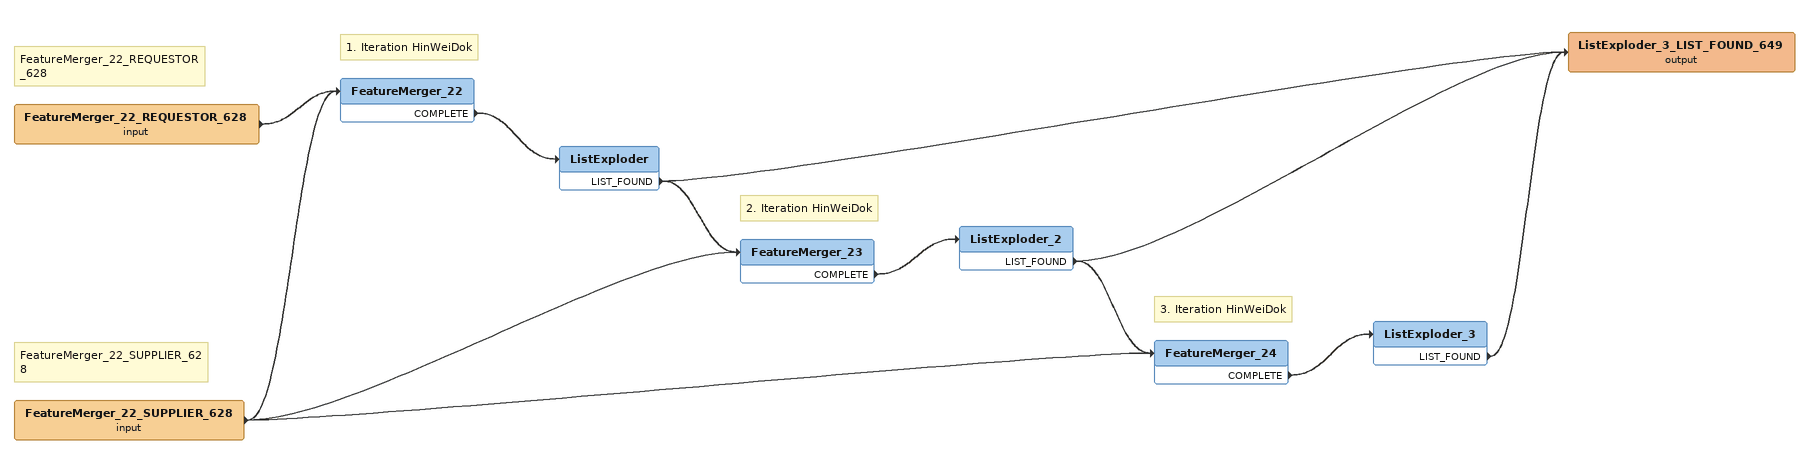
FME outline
Note: FeatureMerger_22_REQUESTOR_628
FeatureMerger_22_REQUESTOR_628 (input)
    -> FeatureMerger_22
Note: FeatureMerger_22_SUPPLIER_628
FeatureMerger_22_SUPPLIER_628 (input)
    -> FeatureMerger_22
    -> FeatureMerger_23
    -> FeatureMerger_24
Note: 1. Iteration HinWeiDok
FeatureMerger_22
    COMPLETE -> ListExploder
ListExploder
    LIST_FOUND -> FeatureMerger_23
    LIST_FOUND -> ListExploder_3_LIST_FOUND_649 (output)
Note: 2. Iteration HinWeiDok
FeatureMerger_23
    COMPLETE -> ListExploder_2
ListExploder_2
    LIST_FOUND -> FeatureMerger_24
    LIST_FOUND -> ListExploder_3_LIST_FOUND_649 (output)
Note: 3. Iteration HinWeiDok
FeatureMerger_24
    COMPLETE -> ListExploder_3
ListExploder_3
    LIST_FOUND -> ListExploder_3_LIST_FOUND_649 (output)
ListExploder_3_LIST_FOUND_649 (output)
